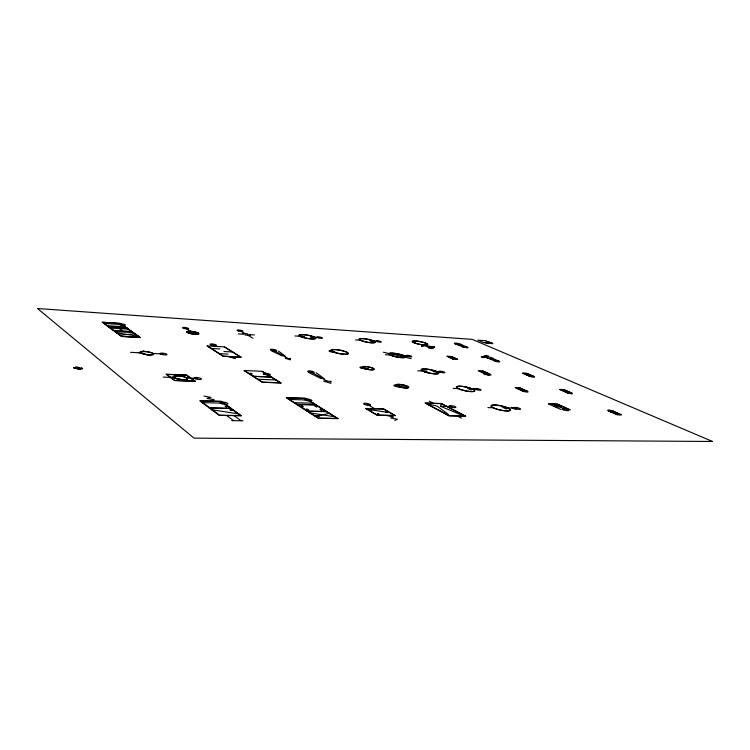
<?xml version="1.0" encoding="UTF-8"?>
<svg xmlns="http://www.w3.org/2000/svg" width="750" height="750" viewBox="0 0 750 750"><rect width="100%" height="100%" fill="white"/><g stroke="black" fill="none" stroke-linecap="round" stroke-linejoin="round"><path stroke-width="1.12" d="M565.425 391.988L565.65 390.375M461.119 414.816L440.559 406.294L441.178 404.353M369.103 367.538L367.378 368.784M235.922 356.934L235.237 358.669L228.441 356.541M483.506 373.041L484.322 371.588M451.697 358.416L452.709 357.122M421.603 346.294L422.766 346.106L421.603 346.294A12.169 2.184 11.5 0 1 434.587 347.128L432.131 346.556L434.587 347.128M387.403 412.416L386.119 412.041M378.825 414.225L377.466 413.953L378.844 414.122M163.238 377.091L171.469 377.419L176.916 375.009M371.222 410.006L370.012 409.603M315.384 416.447L317.963 415.387L319.65 415.969L315.384 416.447L329.541 413.278M394.809 420.356L397.5 419.269L390.778 418.022L393.478 416.962L386.306 415.425M508.294 408.15L506.128 408.984L502.284 407.1L513.309 408.291M210.647 401.053L214.172 399.731L207.056 398.409L210.984 397.406L203.906 396.084M130.575 352.331L138.412 352.734L143.887 350.766M520.997 389.616L519.853 389.4L522.825 389.503M519.684 389.213L521.072 389.522M473.044 389.175L470.812 389.878L467.306 388.163L477.928 389.363M482.878 357.675L488.784 356.175M119.756 335.194L135.197 333.863M313.416 403.2L293.962 402.675M288.956 399.459L308.306 400.012M202.247 402.628L223.969 403.191M276.206 379.959L257.466 379.219M529.528 374.887L526.097 374.719M398.409 354.422L392.812 354.094M386.334 412.003L387.441 412.312M231.731 420.619L242.916 420.797M230.588 410.053L233.55 410.119M125.344 326.841L106.837 325.65M304.444 409.406L307.744 409.491M320.841 409.791L324.084 409.866M209.203 407.85L231.103 408.356M209.428 408.019L231.347 408.525M307.041 411.075L326.737 411.525M307.294 411.244L327 411.684M103.8 323.409L122.213 324.609M299.269 406.078L302.55 406.163M315.591 406.5L318.816 406.575M225.769 406.556L228.722 406.622M296.475 404.288L315.975 404.803M296.728 404.456L316.228 404.962M440.559 406.294L452.541 406.622M487.903 407.597L493.05 407.738M548.962 403.988L557.587 404.25L569.822 409.838M387.141 412.444L386.109 412.172M378.488 414.262L377.775 413.812M370.256 409.584L371.316 409.884M398.494 385.978L406.059 386.316M187.134 378.028L197.794 378.441M453.197 388.397L458.203 388.594M252.816 376.219L271.453 376.997M253.031 376.359L271.678 377.137M248.447 373.416L251.559 373.547M263.934 374.081L266.991 374.213M417.769 370.809L423 371.062M436.828 371.747L441.947 371.991M153.338 353.503L163.509 354.028M489.759 374.072L482.747 370.856L478.275 370.631L485.269 373.847M219.037 353.625L228.019 354.103M223.912 351.506L232.753 351.984M210.966 348.45L219.853 348.947M385.35 354.713L390.131 354.994M404.306 355.809L408.984 356.081M370.959 410.016L369.956 409.734M114.741 331.481L133.641 332.756M108.516 326.887L127.069 328.069M187.088 332.4L198.525 333.131M110.044 328.022L128.653 329.203M113.175 330.328L131.869 331.491M294.938 335.953L299.953 336.281M314.812 337.256L319.716 337.575M355.584 339.938L360.253 340.238M374.1 341.147L378.675 341.447M242.419 333.497L247.762 333.844M238.322 333.891L243.703 334.237M249.056 334.584L254.372 334.931M244.997 334.997L250.35 335.334M108.366 326.775L126.909 327.966M486.188 341.175L492.778 343.434L484.997 340.678L477.787 340.172L483.422 342.553L492.628 343.622L485.156 342.703M238.809 413.916L211.688 409.716M335.231 416.831L309.797 412.856M138.656 336.328L116.4 332.709M370.631 409.8L386.766 412.228M411.178 358.603L383.4 352.219M610.631 411.844L619.556 413.953M138.412 352.734L150.534 355.65M171.469 377.419L184.5 380.578M428.747 403.997L437.259 406.2L448.538 414.534M486.056 355.706L488.25 356.316M485.522 355.837L487.716 356.447M484.988 355.969L487.191 356.588M484.453 356.109L486.656 356.719M483.919 356.241L486.112 356.85M483.375 356.381L485.578 356.991M482.841 356.512L485.044 357.131M482.297 356.644L484.5 357.262M481.753 356.784L483.966 357.403M481.209 356.925L483.422 357.534M563.878 408.806L560.475 407.241M467.025 347.25C451.734 344.541 479.756 351.319 461.841 344.981M493.547 358.847L499.163 361.294M533.934 376.509L526.753 373.369L522.525 373.153L529.697 376.294M571.697 393.019L563.888 389.606L559.594 389.428L567.384 392.85M612.863 411.019L621.544 414.816L617.147 414.713L608.484 410.897M533.634 376.491L526.706 373.463L523.069 373.275L529.988 376.312M571.397 393.009L563.859 389.709L560.166 389.559L567.694 392.869M612.553 411.009L620.925 414.675L617.156 414.581L608.794 410.906M457.762 344.709L462.947 346.978M489.394 358.603L494.991 361.059M271.116 350.644L282.347 356.034M570.15 409.847L557.625 404.128L548.353 403.847L561.15 409.603M308.634 372.488L321.103 378.525M457.734 359.419L451.247 356.456L446.859 356.194L453.328 359.166M527.409 391.294L519.759 387.787L515.194 387.6L522.834 391.116M451.163 356.541L457.425 359.4M482.672 370.95L489.441 374.053M527.091 391.284L519.703 387.9L515.784 387.741L523.162 391.125M424.491 345.047L430.575 347.841M447.394 356.316L453.637 359.184M478.828 370.763L485.578 373.866M429.384 401.222L433.266 403.266M457.35 415.997L461.512 418.191M239.991 330.712L245.091 333.666M247.678 335.166L252.919 338.203M273.422 350.072L287.887 358.453M310.912 371.775L327.216 381.216M367.041 404.278L374.625 408.666M224.4 347.016L240.506 357.056L223.397 356.166L207.609 346.059M262.172 371.447L271.022 376.978M271.247 377.119L280.359 382.819L262.416 382.125L253.472 376.378M315.525 404.794L305.363 398.438L286.95 397.894L296.944 404.306M315.778 404.953L326.278 411.516M326.541 411.675L337.387 418.453L318.422 418.106L307.762 411.253M263.156 373.594L264.703 374.559M314.681 405.928L316.5 407.062M319.922 409.219L321.769 410.372M213.234 344.756L215.859 346.416M185.606 328.191L190.397 331.228M250.8 373.059L252.328 374.034M301.659 405.591L303.45 406.744M306.834 408.9L308.663 410.072M244.575 370.669L253.256 376.238M297.188 404.466L307.5 411.094M324.253 378.656L316.209 372.825M285.384 356.203L278.409 351.056M126.487 327.938L120.244 323.494L102.741 322.331L108.797 326.803M126.638 328.05L133.05 332.616M133.209 332.728L139.8 337.425L121.744 336.356L115.331 331.622M230.606 408.337L221.137 401.494L200.494 400.941L209.719 407.859M230.841 408.506L240.638 415.603L219.497 415.191L209.944 408.028M119.391 328.612L122.569 330.909M225 405.994L226.537 407.119M229.8 409.491L231.366 410.625M234.056 415.65L241.059 420.769M108.947 326.916L115.181 331.509M226.669 415.5L233.606 420.647M79.116 367.903L79.997 368.681M76.116 367.772L76.997 368.559M290.512 358.584L290.306 359.85L285.262 358.312L290.512 358.584M556.725 406.369L555.862 406.744L554.044 405.9L556.725 406.369M517.359 408.403L515.25 409.228L511.388 407.353L517.359 408.403M435.225 370.969L432.928 371.55L438.441 372.525L435.225 370.969M426.956 371.259L424.603 371.85L421.416 370.284L426.956 371.259M402.506 355.078L400.172 355.575L405.459 356.512L402.506 355.078M372.431 340.472L370.059 340.884L375.141 341.784L372.431 340.472M313.181 336.562L310.472 336.975L315.769 337.913L313.181 336.562M304.35 336.572L301.575 336.984L299.034 335.625L304.35 336.572M712.5 441.469L194.016 438.15L37.5 308.531L472.181 339.356L712.5 441.469M338.119 418.631L318.216 418.266L286.256 397.725L305.559 398.297L338.119 418.631M241.388 415.781L219.216 415.359L199.753 400.763L221.409 401.344L241.388 415.781M464.981 416.016L449.062 415.669L425.663 403.181L441.337 403.641L464.981 416.016M465.656 416.175L448.959 415.809L424.997 403.022L441.441 403.509L465.656 416.175M394.697 415.453L377.259 415.087L366.197 408.609L383.494 409.041L394.697 415.453M395.4 415.622L377.1 415.238L365.503 408.441L383.644 408.891L395.4 415.622M556.378 404.934L554.344 404.869L556.941 405.619L556.378 404.934M281.025 382.969L262.191 382.256L243.928 370.509L262.387 371.334L281.025 382.969M194.691 381.169L174.816 380.428L166.734 374.391L186.394 375.188L194.691 381.169M195.375 381.337L174.525 380.559L166.059 374.231L186.666 375.066L195.375 381.337M330.844 381.366L323.578 381.075L330.853 383.325L330.844 381.366M81.769 368.006L73.453 367.659L74.325 368.447L82.659 368.794L81.769 368.006M80.728 369.469L78.056 369.366L75.403 366.984L78.056 367.097L80.728 369.469M485.963 372.919L484.387 372.844L486.253 373.378L485.963 372.919M241.125 357.197L223.162 356.269L207.019 345.919L224.625 346.922L241.125 357.197M454.172 358.35L452.625 358.266L454.172 358.35M140.409 337.575L121.453 336.45L102.159 322.191L120.516 323.409L140.409 337.575M189.234 333.281A6.291 1.266 9 0 0 199.012 333.834A6.291 1.266 9 0 0 190.209 331.219A6.291 1.266 9 0 0 189.234 333.281M189.478 333.244A5.85 1.172 9 0 0 198.581 333.759A5.85 1.172 9 0 0 190.397 331.331A5.85 1.172 9 0 0 189.478 333.244M399.169 386.7A6.094 1.322 11.3 0 0 408.384 387.384A6.094 1.322 11.3 0 0 399.656 384.459A6.094 1.322 11.3 0 0 399.169 386.7M398.925 386.747A6.553 1.425 11.3 0 0 408.834 387.478A6.553 1.425 11.3 0 0 399.45 384.328A6.553 1.425 11.3 0 0 398.925 386.747M365.006 368.588A5.812 1.209 10.9 0 0 373.941 369.309A5.812 1.209 10.9 0 0 365.784 366.609A5.812 1.209 10.9 0 0 365.006 368.588M364.762 368.616A6.253 1.303 10.9 0 0 374.372 369.394A6.253 1.303 10.9 0 0 365.597 366.488A6.253 1.303 10.9 0 0 364.762 368.616M334.444 352.425A8.963 1.772 10.6 0 0 348.375 353.634A8.963 1.772 10.6 0 0 335.991 349.594A8.963 1.772 10.6 0 0 334.444 352.425M334.688 352.397A8.541 1.697 10.6 0 0 347.963 353.55A8.541 1.697 10.6 0 0 336.159 349.697A8.541 1.697 10.6 0 0 334.688 352.397M120.375 324.9A3.244 0.647 8.2 0 0 125.409 325.116A3.244 0.647 8.2 0 0 120.834 323.831A3.244 0.647 8.2 0 0 120.375 324.9M161.634 354.422A3.497 0.778 8.5 0 0 166.969 354.553A3.497 0.778 8.5 0 0 161.925 353.109A3.497 0.778 8.5 0 0 161.634 354.422M195.675 378.872A3.712 0.891 8.7 0 0 201.45 379.05A3.712 0.891 8.7 0 0 196.247 377.4A3.712 0.891 8.7 0 0 195.675 378.872M221.784 403.734A3.956 1.022 9 0 0 227.869 403.837A3.956 1.022 9 0 0 222.234 402.009A3.956 1.022 9 0 0 221.784 403.734M306.3 400.444A3.684 0.9 10.2 0 0 311.925 400.688A3.684 0.9 10.2 0 0 306.694 398.925A3.684 0.9 10.2 0 0 306.3 400.444M265.003 374.541A3.459 0.787 9.7 0 0 270.384 374.841A3.459 0.787 9.7 0 0 265.594 373.256A3.459 0.787 9.7 0 0 265.003 374.541M183.816 328.425A3.094 0.609 8.9 0 0 188.644 328.716A3.094 0.609 8.9 0 0 184.341 327.441A3.094 0.609 8.9 0 0 183.816 328.425M211.434 345.047A3.225 0.675 9.1 0 0 216.412 345.3A3.225 0.675 9.1 0 0 211.847 343.931A3.225 0.675 9.1 0 0 211.434 345.047M365.044 404.634A3.581 0.863 11 0 0 370.556 404.991A3.581 0.863 11 0 0 365.531 403.219A3.581 0.863 11 0 0 365.044 404.634M309.113 372.084A3.309 0.731 10.2 0 0 314.166 372.384A3.309 0.731 10.2 0 0 309.459 370.875A3.309 0.731 10.2 0 0 309.113 372.084M271.631 350.306A3.122 0.647 9.8 0 0 276.488 350.644A3.122 0.647 9.8 0 0 272.137 349.266A3.122 0.647 9.8 0 0 271.631 350.306M238.387 330.947A2.963 0.572 9.5 0 0 242.906 331.219A2.963 0.572 9.5 0 0 238.659 329.981A2.963 0.572 9.5 0 0 238.387 330.947M450.656 406.894A3.413 0.769 12 0 0 455.878 407.353A3.413 0.769 12 0 0 451.097 405.628A3.413 0.769 12 0 0 450.656 406.894M395.278 386.241A3.272 0.713 11.3 0 0 400.247 386.616A3.272 0.713 11.3 0 0 395.587 385.041A3.272 0.713 11.3 0 0 395.278 386.241M361.266 368.128A3.122 0.647 10.8 0 0 366.075 368.522A3.122 0.647 10.8 0 0 361.716 367.069A3.122 0.647 10.8 0 0 361.266 368.128M330.403 351.666A2.981 0.591 10.5 0 0 334.922 351.975A2.981 0.591 10.5 0 0 330.619 350.653A2.981 0.591 10.5 0 0 330.403 351.666M318.188 337.772A2.841 0.534 10.4 0 0 322.5 338.1A2.841 0.534 10.4 0 0 318.45 336.872A2.841 0.534 10.4 0 0 318.188 337.772M515.513 408.6A3.291 0.703 12.6 0 0 520.566 409.153A3.291 0.703 12.6 0 0 516.009 407.466A3.291 0.703 12.6 0 0 515.513 408.6M476.259 389.578A3.131 0.647 12.1 0 0 480.984 390.028A3.131 0.647 12.1 0 0 476.541 388.5A3.131 0.647 12.1 0 0 476.259 389.578M440.269 372.159A2.981 0.591 11.6 0 0 444.853 372.628A2.981 0.591 11.6 0 0 440.709 371.203A2.981 0.591 11.6 0 0 440.269 372.159M407.475 356.259A2.85 0.544 11.3 0 0 411.778 356.644A2.85 0.544 11.3 0 0 407.691 355.341A2.85 0.544 11.3 0 0 407.475 356.259M377.166 341.588A2.737 0.497 10.9 0 0 381.356 341.991A2.737 0.497 10.9 0 0 377.494 340.772A2.737 0.497 10.9 0 0 377.166 341.588M563.634 409.847A3.206 0.656 13.1 0 0 568.612 410.494A3.206 0.656 13.1 0 0 564.263 408.834A3.206 0.656 13.1 0 0 563.634 409.847M523.434 391.35A3.047 0.6 12.5 0 0 528.094 391.894A3.047 0.6 12.5 0 0 523.856 390.375A3.047 0.6 12.5 0 0 523.434 391.35M486.656 374.428A2.906 0.553 12.1 0 0 491.025 374.878A2.906 0.553 12.1 0 0 486.881 373.491A2.906 0.553 12.1 0 0 486.656 374.428M452.728 358.828A2.775 0.516 11.7 0 0 456.975 359.288A2.775 0.516 11.7 0 0 453.075 357.994A2.775 0.516 11.7 0 0 452.728 358.828M484.922 374.344A2.906 0.553 12.1 0 0 489.291 374.794A2.906 0.553 12.1 0 0 485.147 373.406A2.906 0.553 12.1 0 0 484.922 374.344M429.037 347.944A2.691 0.478 11.4 0 0 433.2 348.403A2.691 0.478 11.4 0 0 429.478 347.175A2.691 0.478 11.4 0 0 429.037 347.944M608.953 411.084A3.131 0.609 13.4 0 0 613.716 411.713A3.131 0.609 13.4 0 0 609.356 410.1A3.131 0.609 13.4 0 0 608.953 411.084M567.816 393.019A2.972 0.562 12.9 0 0 572.438 393.637A2.972 0.562 12.9 0 0 568.397 392.156A2.972 0.562 12.9 0 0 567.816 393.019M530.25 376.509A2.841 0.525 12.5 0 0 534.581 377.034A2.841 0.525 12.5 0 0 530.616 375.666A2.841 0.525 12.5 0 0 530.25 376.509M495.516 361.256A2.709 0.478 12.1 0 0 499.716 361.781A2.709 0.478 12.1 0 0 496.013 360.506A2.709 0.478 12.1 0 0 495.516 361.256M176.878 378.544A6.553 1.575 8.5 0 0 187.125 378.853A6.553 1.575 8.5 0 0 178.012 375.956A6.553 1.575 8.5 0 0 176.878 378.544M176.569 378.609A7.087 1.706 8.5 0 0 187.641 378.938A7.087 1.706 8.5 0 0 177.797 375.806A7.087 1.706 8.5 0 0 176.569 378.609M143.812 353.888A6.178 1.378 8.3 0 0 153.281 354.122A6.178 1.378 8.3 0 0 144.441 351.572A6.178 1.378 8.3 0 0 143.812 353.888M143.541 353.944A6.675 1.481 8.3 0 0 153.778 354.197A6.675 1.481 8.3 0 0 144.216 351.45A6.675 1.481 8.3 0 0 143.541 353.944M302.738 337.359A8.625 1.641 10.2 0 0 315.881 338.353A8.625 1.641 10.2 0 0 303.609 334.641A8.625 1.641 10.2 0 0 302.738 337.359M302.953 337.331A8.222 1.556 10.2 0 0 315.487 338.278A8.222 1.556 10.2 0 0 303.788 334.734A8.222 1.556 10.2 0 0 302.953 337.331M495.009 408.572A10.022 2.175 12.5 0 0 510.459 410.231A10.022 2.175 12.5 0 0 496.678 405.094A10.022 2.175 12.5 0 0 495.009 408.572M495.272 408.544A9.553 2.072 12.5 0 0 510.009 410.128A9.553 2.072 12.5 0 0 496.866 405.225A9.553 2.072 12.5 0 0 495.272 408.544M460.547 389.55A9.497 1.969 12 0 0 474.947 390.9A9.497 1.969 12 0 0 461.494 386.259A9.497 1.969 12 0 0 460.547 389.55M460.781 389.522A9.056 1.884 12 0 0 474.506 390.806A9.056 1.884 12 0 0 461.691 386.381A9.056 1.884 12 0 0 460.781 389.522M425.062 371.897A8.634 1.725 11.5 0 0 438.375 373.228A8.634 1.725 11.5 0 0 426.403 369.131A8.634 1.725 11.5 0 0 425.062 371.897M424.828 371.925A9.056 1.809 11.5 0 0 438.788 373.322A9.056 1.809 11.5 0 0 426.225 369.019A9.056 1.809 11.5 0 0 424.828 371.925M392.634 355.959A8.662 1.659 11.1 0 0 405.741 357.113A8.662 1.659 11.1 0 0 393.375 353.175A8.662 1.659 11.1 0 0 392.634 355.959M392.85 355.931A8.259 1.584 11.1 0 0 405.347 357.028A8.259 1.584 11.1 0 0 393.553 353.278A8.259 1.584 11.1 0 0 392.85 355.931M362.587 341.137A8.306 1.528 10.8 0 0 375.347 342.328A8.306 1.528 10.8 0 0 363.675 338.653A8.306 1.528 10.8 0 0 362.587 341.137M362.803 341.119A7.922 1.453 10.8 0 0 374.962 342.253A7.922 1.453 10.8 0 0 363.844 338.747A7.922 1.453 10.8 0 0 362.803 341.119M557.259 406.584A2.719 0.553 13 0 0 561.347 407.044A2.719 0.553 13 0 0 557.503 405.666A2.719 0.553 13 0 0 557.259 406.584M415.406 343.275A8.006 1.416 11.3 0 0 427.809 344.653A8.006 1.416 11.3 0 0 416.775 341.053A8.006 1.416 11.3 0 0 415.406 343.275M415.613 343.266A7.631 1.35 11.3 0 0 427.444 344.578A7.631 1.35 11.3 0 0 416.925 341.147A7.631 1.35 11.3 0 0 415.613 343.266M487.519 358.097A4.05 0.713 12 0 0 493.603 358.762A4.05 0.713 12 0 0 487.8 356.897A4.05 0.713 12 0 0 487.519 358.097M455.972 344.241A3.891 0.666 11.6 0 0 461.906 344.906A3.891 0.666 11.6 0 0 456.441 343.163A3.891 0.666 11.6 0 0 455.972 344.241"/></g></svg>
